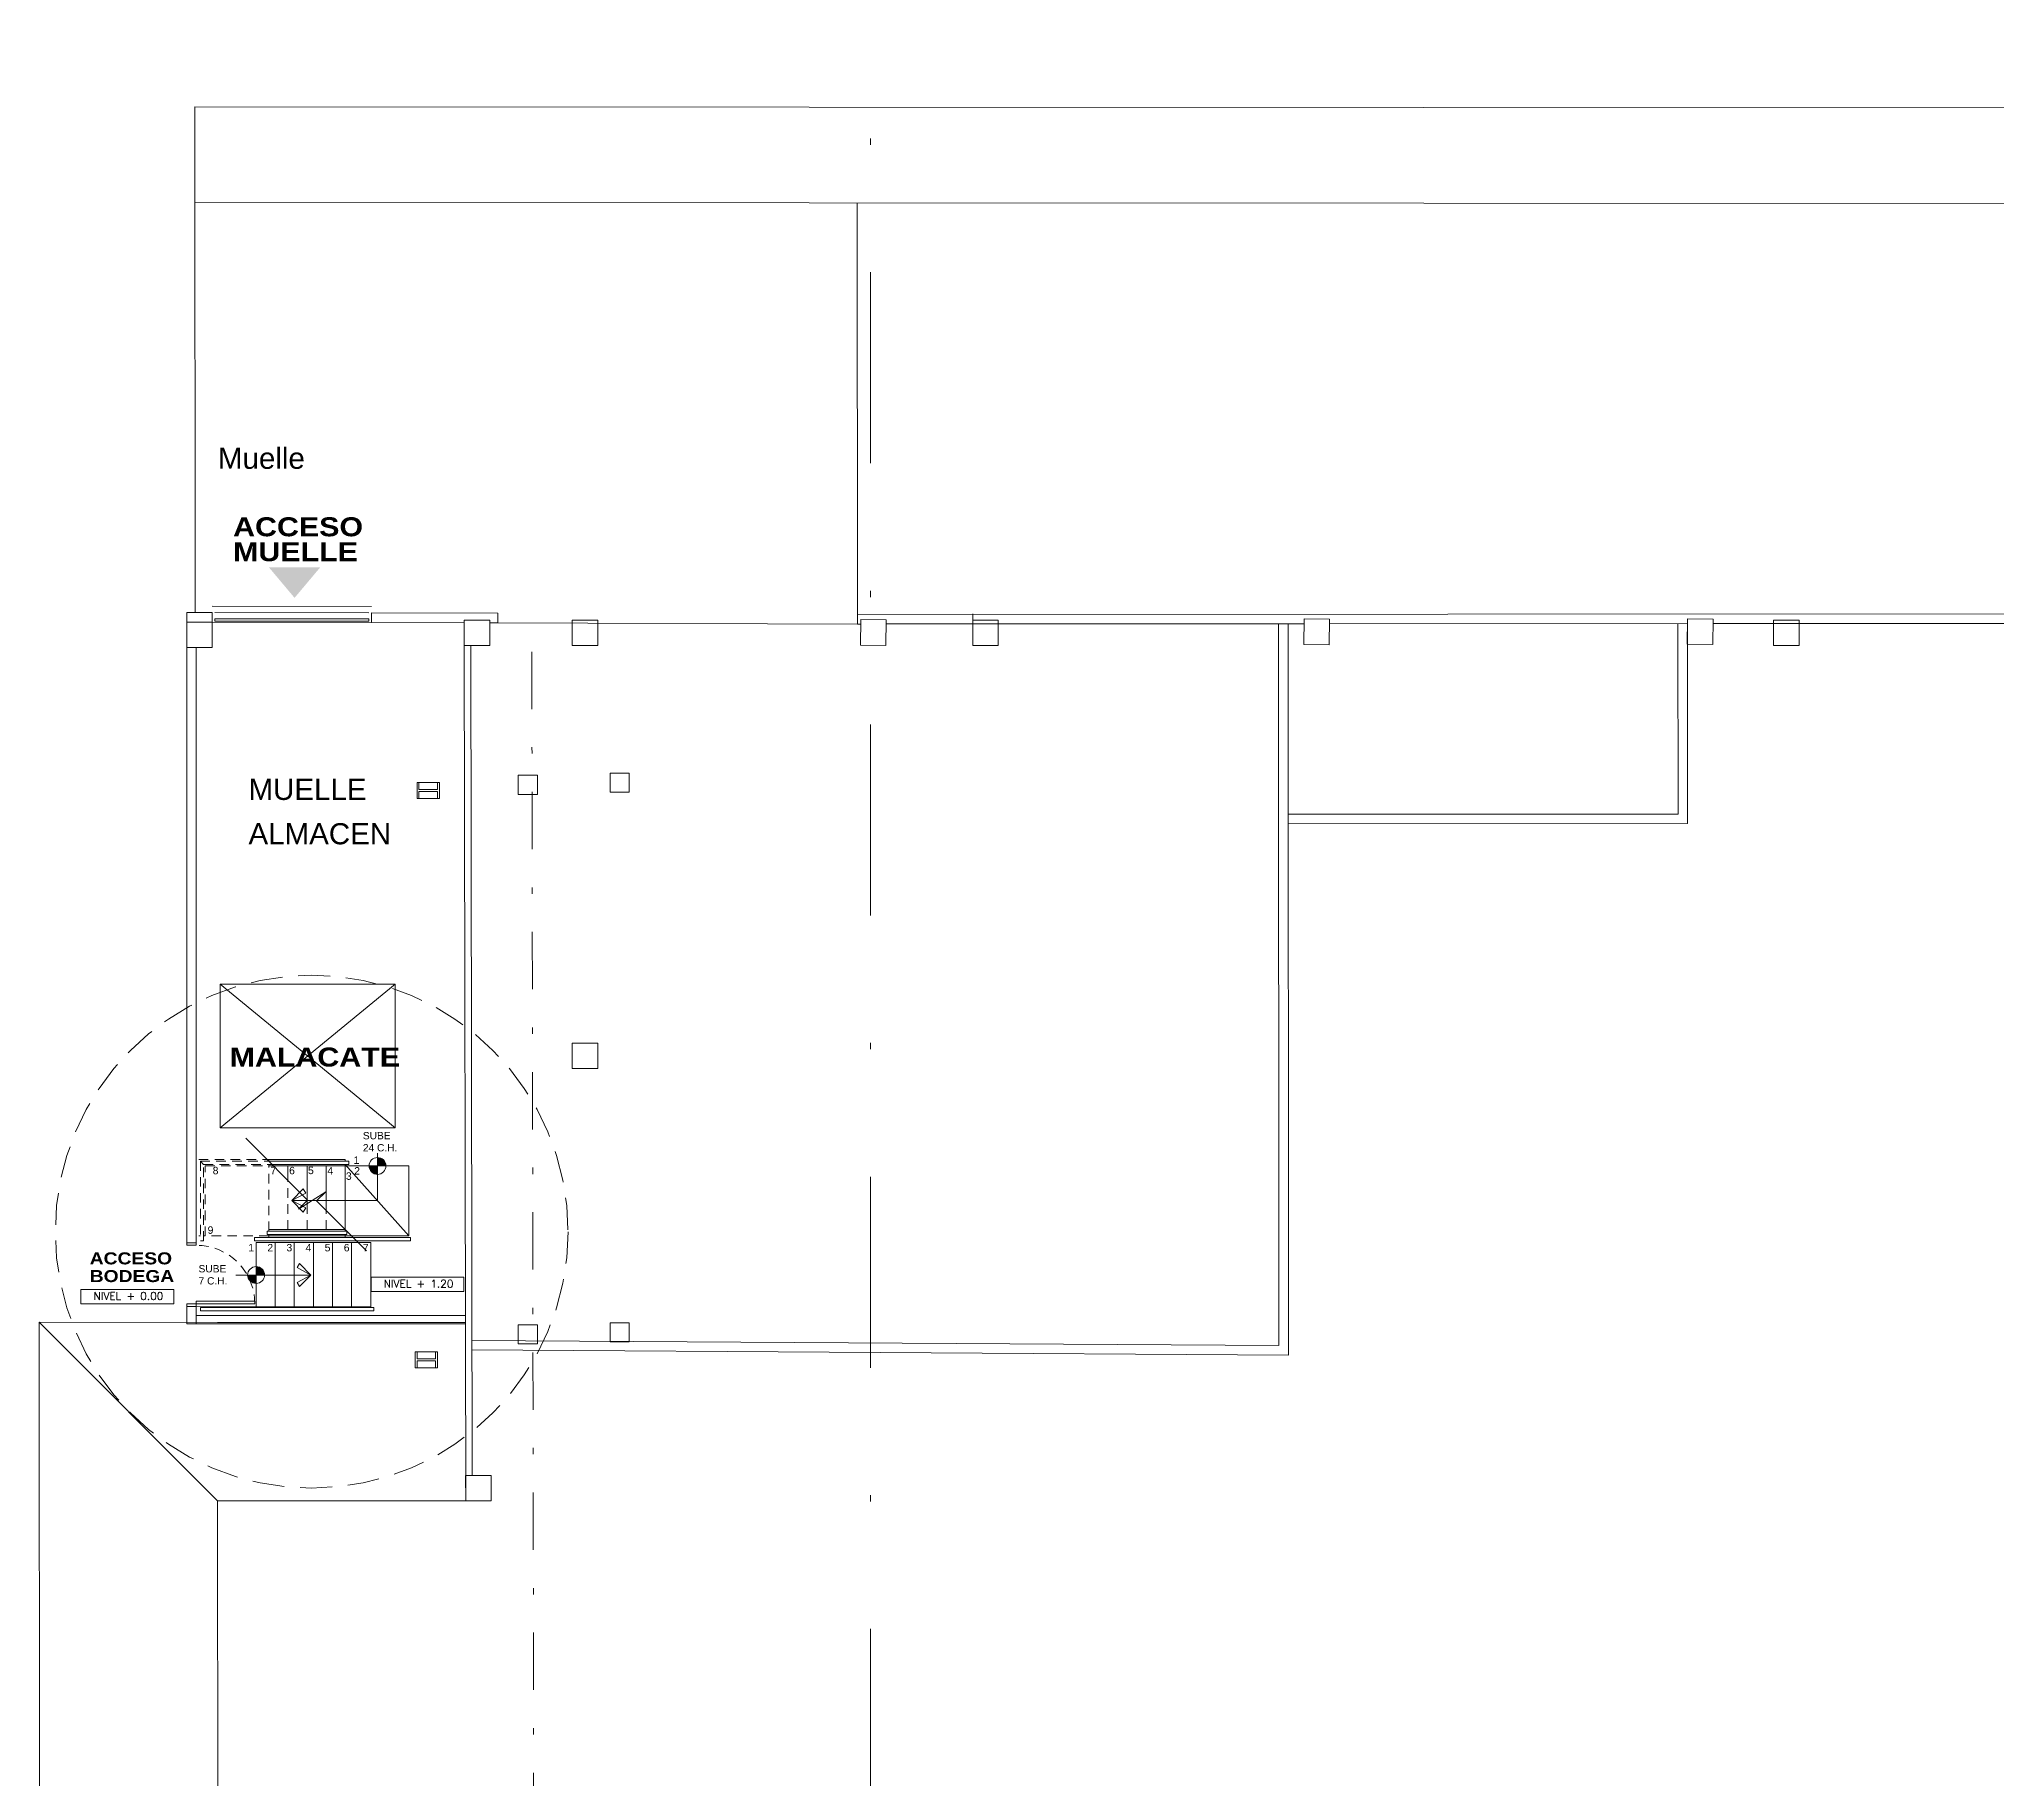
# Model space of a CAD drawing. Header units: millimetres. Extents: x 1010 to 1494, y -119 to 564.
# Drawn here: x 1123.74 to 1154.48, y 494.08 to 521.39 of the extents above; entities that cross this region are included whole.
import ezdxf
from ezdxf.enums import TextEntityAlignment as Align

# ---------------------------------------------------------------- set-up
doc = ezdxf.new("R2010")
doc.units = ezdxf.units.MM
doc.linetypes.add('CENTER', pattern=[0.7, 0.3, -0.2, 0, -0.2])
doc.linetypes.add('HIDDEN', pattern=[0.375, 0.25, -0.125])
doc.layers.get('0').update_dxf_attribs({"lineweight": 9})
for name, color, linetype, lineweight in [('10', 7, 'Continuous', 9), ('20', 6, 'Continuous', 9), ('30', 4, 'Continuous', 9), ('50', 2, 'Continuous', 9), ('80', 1, 'Continuous', 9), ('Columna', 6, 'Continuous', 9), ('DIB_MUROALTO', 7, 'Continuous', 9), ('Eje columnas', 3, 'CENTER', 9), ('EST', 1, 'Continuous', 9), ('Estructura', 170, 'Continuous', 9), ('MRC', 2, 'Continuous', 9), ('Muro', 5, 'Continuous', 9), ('PYV', 6, 'Continuous', 9), ('TX3', 6, 'Continuous', 9), ('TXT1', 6, 'Continuous', 9), ('Via', 7, 'Continuous', 9)]:
    doc.layers.add(name, color=color, linetype=linetype, lineweight=lineweight)
doc.styles.add('ROMANS', font='romans', dxfattribs={"width": 0.7})
doc.styles.add('SWISS', font='swiss.ttf')
doc.styles.add('TITULO', font='')
doc.styles.get('TITULO').set_extended_font_data('Arial Black')

msp = doc.modelspace()

# ---------------------------------------------------------------- hatches: boundary and pattern name
at = {"transparency": 33554534}
h = msp.add_hatch(color=7, dxfattribs=at)
h.dxf.hatch_style = 1
h.paths.add_polyline_path([(1129.1861, 503.6997), (1129.05379, 503.6997), (1129.05379, 503.83201, -0.41421072)])
h.paths.add_polyline_path([(1129.05379, 503.6997), (1129.05379, 503.56739, -0.41421072), (1128.92148, 503.6997)])
h = msp.add_hatch(color=7, dxfattribs=at)
h.dxf.hatch_style = 1
h.paths.add_polyline_path([(1127.28057, 501.9872), (1127.14825, 501.9872), (1127.14825, 502.11951, -0.41421072)])
h.paths.add_polyline_path([(1127.14825, 501.9872), (1127.14825, 501.85489, -0.41421072), (1127.01594, 501.9872)])

# ---------------------------------------------------------------- linework, layer by layer
at = {"layer": '10'}
for p, q in [((1127.3457, 503.7747), (1128.60354, 503.7747)), ((1128.60354, 503.7247), (1128.60354, 503.7747)), ((1127.3957, 503.7247), (1128.60354, 503.7247)), ((1127.12325, 502.5247), (1127.12325, 502.5747)), ((1129.57146, 502.5747), (1127.12325, 502.5747)), ((1127.32325, 502.6247), (1127.32325, 502.6747)), ((1128.57325, 502.6747), (1127.32325, 502.6747)), ((1128.57325, 502.6247), (1127.32325, 502.6247)), ((1128.57325, 502.6247), (1128.57325, 502.6747)), ((1129.57146, 502.5247), (1129.57146, 502.5747)), ((1129.57146, 502.5247), (1127.12325, 502.5247)), ((1128.9951, 501.4747), (1126.27325, 501.4747)), ((1126.27325, 501.4247), (1126.27325, 501.4747)), ((1128.9951, 501.4247), (1126.27325, 501.4247)), ((1128.9951, 501.4747), (1128.9951, 501.4247)), ((1123.74235, 501.24599), (1123.74639, 490.91108)), ((1123.74235, 501.24599), (1126.54344, 498.44347)), ((1130.43455, 501.23998), (1126.54235, 501.24348)), ((1130.43907, 498.43997), (1126.54344, 498.44347)), ((1126.54371, 498.44347), (1126.54582, 492.36857))]:
    msp.add_line(p, q, dxfattribs=at)
at = {"layer": '20'}
for p, q in [((1126.1844, 520.32521), (1186.81667, 520.29736)), ((1126.19141, 512.39212), (1126.1844, 520.32521)), ((1126.18573, 518.82521), (1186.81667, 518.79736)), ((1136.5914, 512.35771), (1136.58569, 518.82043)), ((1126.46001, 512.48706), (1128.96001, 512.4813)), ((1126.50001, 512.38697, 1.00416), (1128.92001, 512.38139, 0.33577)), ((1126.46001, 512.23697, 1.00416), (1128.96001, 512.23139, 0.33577)), ((1136.59153, 512.20771), (1130.94151, 512.22641)), ((1127.3207, 503.7997), (1128.54825, 503.7997)), ((1127.88627, 503.33825), (1127.71016, 503.15569)), ((1127.71016, 503.15569), (1127.92718, 503.27119)), ((1127.71016, 503.15569), (1127.92718, 503.04019)), ((1127.88627, 502.97313), (1127.71016, 503.15569)), ((1127.92718, 503.27119), (1127.88627, 503.33825)), ((1127.92718, 503.04019), (1127.88627, 502.97313)), ((1128.54825, 502.5997), (1127.34825, 502.5997)), ((1127.79106, 502.1027), (1127.83196, 502.16976)), ((1128.00807, 501.9872), (1127.79106, 502.1027)), ((1128.00807, 501.9872), (1127.79106, 501.8717)), ((1127.83196, 502.16976), (1128.00807, 501.9872)), ((1127.83196, 501.80464), (1128.00807, 501.9872)), ((1127.79106, 501.8717), (1127.83196, 501.80464)), ((1126.21001, 501.49415), (1128.94825, 501.49857))]:
    msp.add_line(p, q, dxfattribs=at)
for points in [[(1126.58292, 504.29581), (1126.58292, 506.55581), (1129.33292, 506.55581), (1129.33292, 504.29581), (1126.58292, 504.29581)], [(1126.58292, 506.55581), (1129.33292, 504.29581)], [(1129.33292, 506.55581), (1126.58292, 504.29581)]]:
    msp.add_lwpolyline(points, dxfattribs=at)
for centre in [(1129.05379, 503.6997), (1127.14825, 501.9872)]:
    msp.add_circle(centre, 0.13231, dxfattribs=at)
msp.add_solid([(1128.15478, 513.09715), (1127.34975, 513.09715), (1127.75226, 512.61821)], dxfattribs=at)
at = {"layer": '30'}
for p, q in [((1127.34825, 503.7747), (1127.34825, 503.7997)), ((1128.54825, 503.7747), (1128.54825, 503.7997)), ((1127.4207, 503.6997), (1129.54825, 503.6997)), ((1127.64825, 503.47214), (1127.64825, 503.6997)), ((1127.94825, 503.10611), (1127.94825, 503.6997)), ((1128.24825, 502.99948), (1128.24825, 503.6997)), ((1128.54825, 502.6747), (1128.54825, 503.7247)), ((1129.54825, 502.5997), (1128.54825, 503.7247)), ((1129.54825, 503.6997), (1129.54825, 502.5997)), ((1128.54825, 502.6997), (1127.34825, 502.6997)), ((1127.34825, 502.5747), (1127.34825, 502.6247)), ((1128.54825, 502.5747), (1128.54825, 502.6247)), ((1128.54825, 502.5997), (1129.54825, 502.5997)), ((1127.14825, 501.4747), (1127.14825, 502.4997)), ((1128.94825, 502.4997), (1127.14825, 502.4997)), ((1127.44825, 501.4747), (1127.44825, 502.4997)), ((1127.74825, 501.4747), (1127.74825, 502.4997)), ((1128.04825, 501.4747), (1128.04825, 502.4997)), ((1128.34825, 501.4747), (1128.34825, 502.4997)), ((1128.64825, 501.4747), (1128.64825, 502.4997)), ((1128.94825, 501.4747), (1128.94825, 502.4997))]:
    msp.add_line(p, q, dxfattribs=at)
at = {"layer": '50'}
for p, q in [((1126.06001, 512.23786, 1.00416), (1126.0605, 512.38786, 1.00416)), ((1126.0605, 512.38786, 1.00416), (1126.46001, 512.38692, 0.92197)), ((1126.46001, 512.23697, 1.00416), (1126.46001, 512.38692, 1.00416)), ((1128.96001, 512.38106, 0.40764), (1130.94138, 512.37641)), ((1128.96001, 512.23139, 1.00416), (1128.96001, 512.38106, 1.00416)), ((1130.94138, 512.37641), (1130.94151, 512.22641)), ((1136.5914, 512.35771), (1176.6629, 512.3759)), ((1126.06001, 512.23786, 1.00416), (1126.46001, 512.23697, 0.91197)), ((1128.96001, 512.23139, 0.33577), (1130.41682, 512.22814)), ((1130.94151, 512.22641), (1130.81682, 512.2282)), ((1136.59153, 512.20771), (1136.5914, 512.35771)), ((1136.59153, 512.20771), (1136.64071, 512.20774)), ((1137.04075, 512.20792), (1143.60147, 512.2109)), ((1144.00151, 512.21108), (1149.62213, 512.21363)), ((1150.02217, 512.21381), (1155.68279, 512.21638)), ((1126.06001, 511.83786, 1.00416), (1126.06001, 502.45391, 1.00416)), ((1126.21001, 511.83786, 1.00416), (1126.06001, 511.83786, 1.00416)), ((1126.21001, 502.45391), (1126.21001, 511.83786, 1.00416)), ((1130.4174, 511.86865), (1130.43907, 498.43968)), ((1130.5174, 511.86882), (1130.53842, 498.83999)), ((1126.06001, 501.22103, 1.00416), (1126.06001, 501.49415)), ((1126.21001, 501.35207, 1.00416), (1126.21001, 501.49415)), ((1126.06001, 501.22103, 1.00416), (1126.21001, 501.22103, 1.00416))]:
    msp.add_line(p, q, dxfattribs=at)
at = {"layer": '50', "color": 7, "linetype": 'HIDDEN', "ltscale": 0.6}
for p, q in [((1126.24825, 503.7997), (1127.3207, 503.7997)), ((1126.27325, 503.7747), (1127.3457, 503.7747)), ((1126.27325, 503.7747), (1126.27325, 502.5247)), ((1126.27325, 503.7747), (1126.32325, 503.7247)), ((1126.32325, 503.7247), (1127.3957, 503.7247)), ((1126.32325, 502.5247), (1126.32325, 503.7247)), ((1126.34825, 502.5997), (1126.34825, 503.6997)), ((1126.34825, 503.6997), (1127.4207, 503.6997)), ((1127.34825, 502.6747), (1127.34825, 503.7247)), ((1127.64825, 502.6997), (1127.64825, 503.47214)), ((1127.94825, 502.6997), (1127.94825, 503.10611)), ((1128.24825, 502.6997), (1128.24825, 502.99948)), ((1127.34825, 502.5997), (1126.34825, 502.5997))]:
    msp.add_line(p, q, dxfattribs=at)
at = {"layer": '50', "color": 7, "linetype": 'HIDDEN'}
for p, q in [((1126.27325, 502.5997), (1126.24825, 502.5997)), ((1126.34825, 502.5997), (1126.32325, 502.5997)), ((1126.32325, 502.5247), (1126.27325, 502.5247))]:
    msp.add_line(p, q, dxfattribs=at)
at = {"layer": '50'}
for points in [[(1130.53524, 500.80991), (1143.35657, 500.72994), (1143.35136, 512.21078)], [(1130.53618, 500.95991), (1143.2065, 500.88088), (1143.20136, 512.21071)], [(1143.35272, 509.22078), (1149.47348, 509.22356), (1149.47213, 512.21356)], [(1143.35279, 509.07078), (1149.62355, 509.07363), (1149.62213, 512.21363)], [(1128.88084, 502.3669), (1128.09827, 503.14946), (1128.24059, 503.29178), (1127.81456, 503.02119), (1127.95688, 503.16351), (1126.98634, 504.13406)]]:
    msp.add_lwpolyline(points, dxfattribs=at)
at = {"layer": '50', "elevation": 1.00416}
msp.add_lwpolyline([(1126.21001, 501.22103), (1126.21001, 501.35207), (1130.43455, 501.35207), (1130.43455, 501.22103), (1126.21001, 501.22103)], dxfattribs=at)
at = {"layer": '80', "linetype": 'CENTER', "ltscale": 10}
msp.add_line((1136.7942, 457.93086), (1136.7942, 544.47218), dxfattribs=at)
at = {"layer": '80', "linetype": 'HIDDEN', "ltscale": 2}
msp.add_circle((1128.02074, 502.66768, 99.84153), 4.02458, dxfattribs=at)
at = {"layer": 'Columna'}
msp.add_lwpolyline([(1130.4174, 511.86865), (1130.41675, 512.26865), (1130.81675, 512.26871), (1130.8174, 511.8693), (1130.4174, 511.86865)], dxfattribs=at)
at = {"layer": 'DIB_MUROALTO'}
msp.add_line((1138.39874, 512.26778, 1.00386), (1138.39875, 512.36955, 1.00386), dxfattribs=at)
at = {"layer": 'Eje columnas', "color": 3, "ltscale": 3}
msp.add_line((1131.56421, 458.07253), (1131.47682, 512.22464), dxfattribs=at)
at = {"layer": 'EST', "color": 7}
for p, q in [((1129.70572, 509.71942), (1129.70572, 509.60942)), ((1129.70572, 509.60942), (1129.99572, 509.60942)), ((1129.99572, 509.60942), (1129.99572, 509.71942)), ((1129.70572, 509.57942), (1129.70572, 509.46942)), ((1129.70572, 509.57942), (1129.99572, 509.57942)), ((1129.99572, 509.46942), (1129.99572, 509.57942)), ((1129.67614, 500.77864), (1129.67614, 500.66864)), ((1129.96614, 500.66864), (1129.96614, 500.77864)), ((1129.67614, 500.66864), (1129.96614, 500.66864)), ((1129.67614, 500.63864), (1129.67614, 500.52864)), ((1129.67614, 500.63864), (1129.96614, 500.63864)), ((1129.96614, 500.52864), (1129.96614, 500.63864))]:
    msp.add_line(p, q, dxfattribs=at)
at = {"layer": 'EST'}
for points, elevation in [([(1126.46001, 511.83786), (1126.46001, 512.23786), (1126.06001, 512.23786), (1126.06001, 511.83786)], 1.00416), ([(1132.51174, 511.86778), (1132.51174, 512.26778), (1132.11174, 512.26778), (1132.11174, 511.86778)], 1.00386), ([(1138.79874, 511.86778), (1138.79874, 512.26778), (1138.39874, 512.26778), (1138.39874, 511.86778)], 1.00386), ([(1151.37274, 511.86778), (1151.37274, 512.26778), (1150.97274, 512.26778), (1150.97274, 511.86778)], 1.00386), ([(1132.51174, 505.22787), (1132.51174, 505.62787), (1132.11174, 505.62787), (1132.11174, 505.22787)], 1.00386), ([(1132.51174, 505.22787), (1132.51174, 505.62787), (1132.11174, 505.62787), (1132.11174, 505.22787)], 1.00386)]:
    msp.add_lwpolyline(points, close=True, dxfattribs=dict(at, elevation=elevation))
for points in [[(1137.03593, 511.87194), (1136.63597, 511.87768), (1136.64171, 512.27764), (1137.04167, 512.2719)], [(1143.99679, 511.88179), (1143.59683, 511.88753), (1143.60257, 512.28749), (1144.00253, 512.28175)], [(1150.01744, 511.884), (1149.61748, 511.88974), (1149.62322, 512.2897), (1150.02318, 512.28396)], [(1129.67572, 509.46942), (1130.02572, 509.46942), (1130.02572, 509.71942), (1129.67572, 509.71942)], [(1129.64614, 500.52864), (1129.99614, 500.52864), (1129.99614, 500.77864), (1129.64614, 500.77864)]]:
    msp.add_lwpolyline(points, close=True, dxfattribs=at)
msp.add_lwpolyline([(1130.43907, 498.43998), (1130.43842, 498.83998), (1130.83842, 498.84003), (1130.83907, 498.44062), (1130.43907, 498.43998)], dxfattribs=at)
at = {"layer": 'Estructura'}
for points, elevation in [([(1131.26529, 509.83309), (1131.56529, 509.83309), (1131.56529, 509.53309), (1131.26529, 509.53309)], 1.00416), ([(1132.70655, 509.86778), (1133.00655, 509.86778), (1133.00655, 509.56778), (1132.70655, 509.56778)], -99.52368), ([(1133.00655, 509.86778), (1132.70655, 509.86778), (1132.70655, 509.56778), (1133.00655, 509.56778)], -99.52368), ([(1131.56529, 501.20413), (1131.26529, 501.20413), (1131.26529, 500.90413), (1131.56529, 500.90413)], 0.75693), ([(1132.70655, 501.23882), (1133.00655, 501.23882), (1133.00655, 500.93882), (1132.70655, 500.93882)], -99.77091)]:
    msp.add_lwpolyline(points, close=True, dxfattribs=dict(at, elevation=elevation))
at = {"layer": 'MRC'}
msp.add_line((1126.21001, 501.49415), (1126.06001, 501.49415), dxfattribs=at)
at = {"layer": 'Muro'}
msp.add_line((1130.53907, 498.44014), (1130.43907, 498.43998), dxfattribs=at)
at = {"layer": 'PYV'}
for p, q in [((1129.05379, 503.15569), (1129.05379, 503.89943)), ((1127.71016, 503.15569), (1129.05379, 503.15569)), ((1128.00807, 501.9872), (1126.82991, 501.9872))]:
    msp.add_line(p, q, dxfattribs=at)
at = {"layer": 'PYV', "color": 4, "elevation": 0.33577}
msp.add_lwpolyline([(1126.50001, 512.25065), (1128.92001, 512.25065), (1128.92001, 512.29065), (1126.50001, 512.29065)], close=True, dxfattribs=at)
at = {"layer": 'PYV', "color": 4}
for points in [[(1126.21001, 502.49391), (1126.06001, 502.49391), (1126.06001, 502.45391), (1126.21001, 502.45391)], [(1126.21001, 501.53415), (1126.06001, 501.53415), (1126.06001, 501.49415), (1126.21001, 501.49415)], [(1127.12976, 501.57415), (1126.21001, 501.57415), (1126.21001, 501.53415), (1127.12976, 501.53415)]]:
    msp.add_lwpolyline(points, close=True, dxfattribs=at)
at = {"layer": 'PYV', "linetype": 'HIDDEN', "ltscale": 0.6}
msp.add_arc((1126.21001, 501.53415), 0.91976, 0, 90, dxfattribs=at)
at = {"layer": 'TXT1'}
for points in [[(1130.41171, 501.95464), (1130.41171, 501.72866), (1128.9536, 501.72866), (1128.9536, 501.95464)], [(1125.85703, 501.76154), (1125.85703, 501.53556), (1124.39893, 501.53556), (1124.39893, 501.76154)]]:
    msp.add_lwpolyline(points, close=True, dxfattribs=at)
at = {"layer": 'Via'}
msp.add_line((1126.54235, 501.24348), (1123.74235, 501.24599), dxfattribs=at)

# ---------------------------------------------------------------- texts
at = {"layer": '20'}
for s, height, style, p in [('Muelle', 0.331617, 'SWISS', (1126.54935, 514.64433, 0.0003)), ('ACCESO', 0.298288, 'TITULO', (1126.78716, 513.58492)), ('MUELLE', 0.298288, 'TITULO', (1126.78716, 513.19433)), ('MUELLE ', 0.331617, 'SWISS', (1127.02902, 509.44605, 0.0003)), ('ALMACEN', 0.331617, 'SWISS', (1127.02902, 508.7495, 0.0003)), ('MALACATE', 0.298288, 'TITULO', (1126.73276, 505.25996, 0.0003)), ('ACCESO', 0.188964, 'TITULO', (1124.53636, 502.15418)), ('BODEGA', 0.188964, 'TITULO', (1124.53636, 501.87627))]:
    msp.add_text(s, height=height, dxfattribs=dict(at, style=style)).set_placement(p)
at = {"layer": '20', "style": 'SWISS'}
for s, p in [('1', (1128.67894, 503.73185)), ('8', (1126.46667, 503.56899)), ('7', (1127.37359, 503.56906)), ('6', (1127.66621, 503.56906)), ('5', (1127.9629, 503.57109)), ('4', (1128.26568, 503.565)), ('3', (1128.5583, 503.48172)), ('2', (1128.68803, 503.56364)), ('9', (1126.38734, 502.63389))]:
    msp.add_text(s, height=0.11676, rotation=359.913206, dxfattribs=at).set_placement(p)
for s, p in [('1', (1127.07028, 502.35821)), ('2', (1127.37028, 502.35821)), ('3', (1127.67028, 502.35821)), ('4', (1127.97028, 502.35821)), ('5', (1128.27028, 502.35821)), ('6', (1128.57028, 502.35821)), ('7', (1128.87028, 502.35821))]:
    msp.add_text(s, height=0.11676, rotation=359.913206, dxfattribs=at).set_placement(p, align=Align.CENTER)
at = {"layer": 'TX3', "style": 'SWISS'}
for s, p in [('SUBE', (1128.82473, 504.11785)), ('24 C.H.', (1128.82473, 503.92759)), ('SUBE', (1126.2451, 502.02847)), ('7 C.H.', (1126.2451, 501.8382))]:
    msp.add_text(s, height=0.11436, rotation=0.086794, dxfattribs=at).set_placement(p)
at = {"layer": 'TXT1', "style": 'ROMANS'}
for s, p in [('NIVEL + 0.00', (1125.14449, 501.59727)), ('NIVEL + 1.20', (1129.69917, 501.79037))]:
    msp.add_text(s, height=0.1203258, dxfattribs=at).set_placement(p, align=Align.CENTER)

doc.saveas('drawing.dxf')
